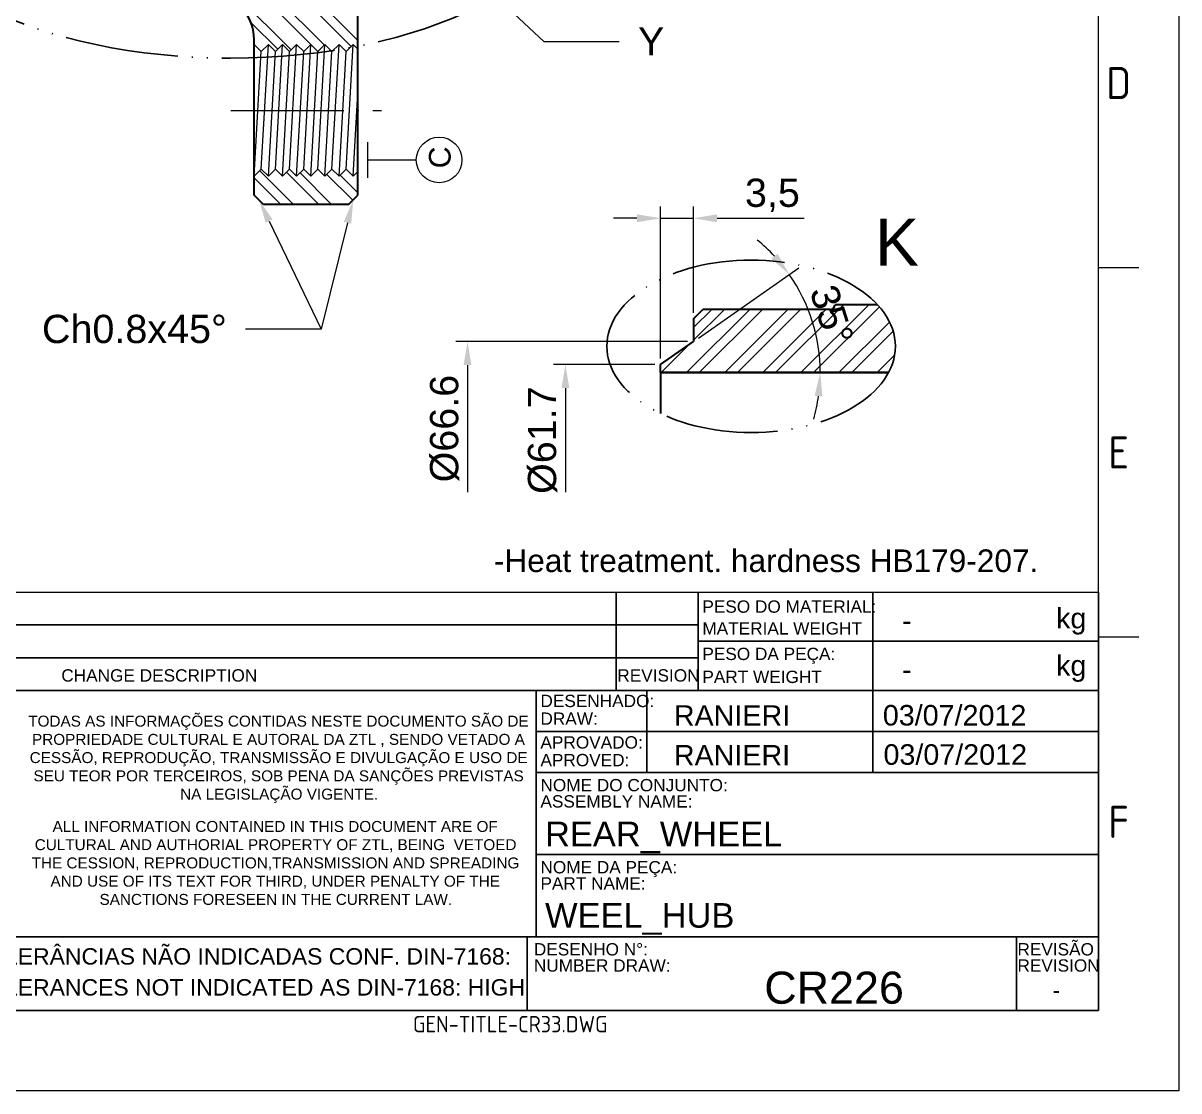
# Model space of a CAD drawing. Header units: millimetres. Extents: x 2471 to 2829, y 1129 to 1382.
# Drawn here: x 2706.2 to 2828.8, y 1128.7 to 1242 of the extents above; entities that cross this region are included whole.
import ezdxf
from ezdxf import colors
from ezdxf.entities.mleader import LeaderData, LeaderLine
from ezdxf.enums import TextEntityAlignment as Align
from ezdxf.math import Vec2, Vec3

# ---------------------------------------------------------------- set-up
doc = ezdxf.new("R2010")
doc.units = ezdxf.units.MM
for name, pattern in [('ACAD_ISO02W100', [15, 12, -3]), ('ACAD_ISO04W100', [30, 24, -3, 0, -3]), ('ACAD_ISO05W100', [33, 24, -3, 0, -3, 0, -3])]:
    doc.linetypes.add(name, pattern=pattern)
for name, color, linetype, lineweight in [('AM_0', 7, 'Continuous', 40), ('AM_4', 1, 'ACAD_ISO04W100', 25), ('AM_5', 3, 'Continuous', 25), ('AM_8', 40, 'ACAD_ISO02W100', 35), ('AM_BOR', 2, 'ACAD_ISO05W100', 35)]:
    doc.layers.add(name, color=color, linetype=linetype, lineweight=lineweight)
doc.styles.add('ACISOTS', font='isocp.shx', dxfattribs={"height": 1})
doc.styles.get("Standard").update_dxf_attribs({"font": 'arial.ttf'})
doc.dimstyles.new('ISO-25', dxfattribs={"dimtxt": 3, "dimasz": 2.5, "dimexe": 1.25, "dimexo": 0.625, "dimtad": 1, "dimtxsty": 'Standard', "dimcen": 2.5, "dimadec": 0, "dimazin": 0, "dimtfac": 1, "dimtmove": 0, "dimatfit": 3, "dimfxl": 1, "dimarcsym": 0})

# ---------------------------------------------------------------- blocks, each defined once
blk = doc.blocks.new('A3 ZTL')
for p, q in [((401.17, 9.78), (401.17, 280.82)), ((19.57, 9.78), (401.17, 9.78))]:
    blk.add_line(p, q)
at = {"layer": 'AM_BOR', "color": 135, "linetype": 'Continuous', "lineweight": 25}
for p, q in [((410.96, 290.61), (410.96, 0)), ((410.96, 0), (0, 0))]:
    blk.add_line(p, q, dxfattribs=at)
at = {"layer": 'AM_BOR', "color": 135, "lineweight": 25}
for p, q in [((406.07, 100.29), (401.17, 100.29)), ((406.07, 55.28), (401.17, 55.28))]:
    blk.add_line(p, q, dxfattribs=at)
at = {"layer": 'AM_BOR', "color": 135, "lineweight": 25, "style": 'ACISOTS'}
for s, p in [('D', (403.62, 122.8)), ('E', (403.62, 77.79)), ('F', (403.62, 32.78))]:
    blk.add_text(s, height=3.91, dxfattribs=at).set_placement(p, align=Align.MIDDLE)
blk = doc.blocks.new('*D26')
at = {"layer": 'AM_5', "color": 0, "lineweight": -2, "transparency": 16777216}
blk.add_line((2777.81, 1208.58), (2788.47, 1216.05), dxfattribs=at)
for start, end in [(42.8979, 50.7959), (0, 35), (344.2041, 352.1021)]:
    blk.add_arc((2772.58, 1204.92), 18.15, start, end, dxfattribs=at)
at = {"layer": 'AM_5', "color": 0, "transparency": 16777216}
for points in [[(2786.2, 1217.54), (2785.55, 1217.01), (2787.45, 1215.33)], [(2790.14, 1202.46), (2790.97, 1202.4), (2790.73, 1204.92)]]:
    blk.add_solid(points, dxfattribs=at)
at = {"layer": 'Defpoints', "color": 0, "transparency": 16777216}
for p in [(2777.29, 1208.22), (2790.35, 1208.59), (2773.79, 1205.77), (2773.79, 1204.92), (2797.98, 1204.92)]:
    blk.add_point(p, dxfattribs=at)
at = {"layer": 'AM_5', "color": 0, "transparency": 16777216, "insert": (2791.95, 1211.03), "char_height": 3, "attachment_point": 5, "rotation": 287.5}
blk.add_mtext('35°', dxfattribs=at)
blk = doc.blocks.new('*D27')
at = {"layer": 'AM_5', "color": 0, "lineweight": -2, "transparency": 16777216}
for p, q in [((2773.79, 1206.4), (2773.79, 1222.55)), ((2777.29, 1211.25), (2777.29, 1222.55)), ((2771.29, 1221.3), (2768.79, 1221.3)), ((2773.79, 1221.3), (2777.29, 1221.3)), ((2779.79, 1221.3), (2789.03, 1221.3))]:
    blk.add_line(p, q, dxfattribs=at)
at = {"layer": 'AM_5', "color": 0, "transparency": 16777216}
for points in [[(2771.29, 1221.72), (2771.29, 1220.88), (2773.79, 1221.3)], [(2779.79, 1221.72), (2779.79, 1220.88), (2777.29, 1221.3)]]:
    blk.add_solid(points, dxfattribs=at)
at = {"layer": 'Defpoints', "color": 0, "transparency": 16777216}
for p in [(2777.29, 1221.3), (2777.29, 1210.62), (2773.79, 1205.77)]:
    blk.add_point(p, dxfattribs=at)
at = {"layer": 'AM_5', "color": 0, "transparency": 16777216, "insert": (2785.66, 1223.73), "char_height": 3, "attachment_point": 5}
blk.add_mtext('3,5', dxfattribs=at)

msp = doc.modelspace()

# ---------------------------------------------------------------- hatches: boundary and pattern name
at = {"layer": 'AM_5'}
h = msp.add_hatch(dxfattribs=at)
h.set_pattern_fill('ANSI32', color=1, scale=0.3, angle=90)
h.paths.add_polyline_path([(2741.681, 1341.752), (2740.681, 1342.752), (2731.681, 1342.752), (2730.681, 1341.752), (2730.681, 1335.752), (2731.181, 1335.252), (2731.681, 1335.752), (2732.181, 1335.252), (2732.681, 1335.752), (2733.181, 1335.252), (2733.681, 1335.752), (2734.181, 1335.252), (2734.681, 1335.752), (2735.181, 1335.252), (2735.681, 1335.752), (2736.181, 1335.252), (2736.681, 1335.752), (2737.181, 1335.252), (2737.681, 1335.752), (2738.181, 1335.252), (2738.681, 1335.752), (2739.181, 1335.252), (2739.681, 1335.752), (2740.181, 1335.252), (2740.681, 1335.752), (2741.181, 1335.252), (2741.681, 1335.752)])
edge = h.paths.add_edge_path()
edge.add_line((2741.681, 1329.752), (2741.181, 1330.252))
edge.add_line((2741.181, 1330.252), (2740.681, 1329.752))
edge.add_line((2740.681, 1329.752), (2740.181, 1330.252))
edge.add_line((2740.181, 1330.252), (2739.681, 1329.752))
edge.add_line((2739.681, 1329.752), (2739.181, 1330.252))
edge.add_line((2739.181, 1330.252), (2738.681, 1329.752))
edge.add_line((2738.681, 1329.752), (2738.181, 1330.252))
edge.add_line((2738.181, 1330.252), (2737.681, 1329.752))
edge.add_line((2737.681, 1329.752), (2737.181, 1330.252))
edge.add_line((2737.181, 1330.252), (2736.681, 1329.752))
edge.add_line((2736.681, 1329.752), (2736.181, 1330.252))
edge.add_line((2736.181, 1330.252), (2735.681, 1329.752))
edge.add_line((2735.681, 1329.752), (2735.181, 1330.252))
edge.add_line((2735.181, 1330.252), (2734.681, 1329.752))
edge.add_line((2734.681, 1329.752), (2734.181, 1330.252))
edge.add_line((2734.181, 1330.252), (2733.681, 1329.752))
edge.add_line((2733.681, 1329.752), (2733.181, 1330.252))
edge.add_line((2733.181, 1330.252), (2732.681, 1329.752))
edge.add_line((2732.681, 1329.752), (2732.181, 1330.252))
edge.add_line((2732.181, 1330.252), (2731.681, 1329.752))
edge.add_line((2731.681, 1329.752), (2731.181, 1330.252))
edge.add_line((2731.181, 1330.252), (2730.681, 1329.752))
edge.add_line((2730.681, 1329.752), (2730.681, 1325.252))
edge.add_arc((2725.681, 1325.252), 5, -90, 0, ccw=False)
edge.add_line((2725.681, 1320.252), (2723.181, 1320.252))
edge.add_line((2723.181, 1320.252), (2722.181, 1319.252))
edge.add_line((2722.181, 1319.252), (2722.181, 1318.952))
edge.add_arc((2720.681, 1318.952), 1.5, -90, 0, ccw=False)
edge.add_line((2720.681, 1317.452), (2720.132, 1317.452))
edge.add_ellipse((2707.788, 1312.039), major_axis=(15.308, 0), ratio=0.5978502, start_angle=4.46533, end_angle=36.25682, ccw=False)
edge.add_line((2723.05, 1312.752), (2737.881, 1312.752))
edge.add_arc((2737.881, 1311.952), 0.8, 0, 90, ccw=False)
edge.add_line((2738.681, 1311.952), (2738.681, 1309.752))
edge.add_line((2738.681, 1309.752), (2739.681, 1308.752))
edge.add_line((2739.681, 1308.752), (2761.181, 1308.752))
edge.add_line((2761.181, 1308.752), (2761.681, 1309.252))
edge.add_line((2761.681, 1309.252), (2761.681, 1310.752))
edge.add_line((2761.681, 1310.752), (2761.181, 1311.252))
edge.add_line((2761.181, 1311.252), (2748.681, 1311.252))
edge.add_arc((2748.681, 1313.252), 2, 180, 270, ccw=False)
edge.add_line((2746.681, 1313.252), (2746.681, 1314.252))
edge.add_line((2746.681, 1314.252), (2745.681, 1315.252))
edge.add_line((2745.681, 1315.252), (2743.681, 1315.252))
edge.add_arc((2743.681, 1317.252), 2, 180, 270, ccw=False)
edge.add_line((2741.681, 1317.252), (2741.681, 1329.752))
edge = h.paths.add_edge_path()
edge.add_ellipse((2707.788, 1312.039), major_axis=(15.308, 0), ratio=0.5978502, start_angle=4.46533, end_angle=36.25682)
edge.add_line((2720.132, 1317.452), (2702.181, 1317.452))
edge.add_line((2702.181, 1317.452), (2701.681, 1316.952))
edge.add_line((2701.681, 1316.952), (2701.681, 1316.052))
edge.add_line((2701.681, 1316.052), (2698.181, 1313.602))
edge.add_line((2698.181, 1313.602), (2698.181, 1312.752))
edge.add_line((2698.181, 1312.752), (2723.05, 1312.752))
edge = h.paths.add_edge_path()
edge.add_line((2743.681, 1250.252), (2745.681, 1250.252))
edge.add_line((2745.681, 1250.252), (2746.681, 1251.252))
edge.add_line((2746.681, 1251.252), (2746.681, 1252.252))
edge.add_arc((2748.681, 1252.252), 2, 90, 180, ccw=False)
edge.add_line((2748.681, 1254.252), (2761.181, 1254.252))
edge.add_line((2761.181, 1254.252), (2761.681, 1254.752))
edge.add_line((2761.681, 1254.752), (2761.681, 1256.252))
edge.add_line((2761.681, 1256.252), (2761.181, 1256.752))
edge.add_line((2761.181, 1256.752), (2739.681, 1256.752))
edge.add_line((2739.681, 1256.752), (2738.681, 1255.752))
edge.add_line((2738.681, 1255.752), (2738.681, 1253.552))
edge.add_arc((2737.881, 1253.552), 0.8, -90, 0, ccw=False)
edge.add_line((2737.881, 1252.752), (2698.181, 1252.752))
edge.add_line((2698.181, 1252.752), (2698.181, 1251.901))
edge.add_line((2698.181, 1251.901), (2701.681, 1249.451))
edge.add_line((2701.681, 1249.451), (2701.681, 1248.552))
edge.add_line((2701.681, 1248.552), (2702.181, 1248.052))
edge.add_line((2702.181, 1248.052), (2720.681, 1248.052))
edge.add_arc((2720.681, 1246.552), 1.5, 0, 90, ccw=False)
edge.add_line((2722.181, 1246.552), (2722.181, 1246.252))
edge.add_line((2722.181, 1246.252), (2723.181, 1245.252))
edge.add_line((2723.181, 1245.252), (2725.681, 1245.252))
edge.add_arc((2725.681, 1240.252), 5, 0, 90, ccw=False)
edge.add_line((2730.681, 1240.252), (2730.681, 1239.752))
edge.add_line((2730.681, 1239.752), (2731.431, 1239.002))
edge.add_line((2731.431, 1239.002), (2732.181, 1239.752))
edge.add_line((2732.181, 1239.752), (2732.931, 1239.002))
edge.add_line((2732.931, 1239.002), (2733.681, 1239.752))
edge.add_line((2733.681, 1239.752), (2734.431, 1239.002))
edge.add_line((2734.431, 1239.002), (2735.181, 1239.752))
edge.add_line((2735.181, 1239.752), (2735.931, 1239.002))
edge.add_line((2735.931, 1239.002), (2736.681, 1239.752))
edge.add_line((2736.681, 1239.752), (2737.431, 1239.002))
edge.add_line((2737.431, 1239.002), (2738.181, 1239.752))
edge.add_line((2738.181, 1239.752), (2738.848, 1239.084))
edge.add_ellipse((2728.179, 1256.6), major_axis=(36.764, 0), ratio=0.4978842, start_angle=286.87099, end_angle=287.18746)
edge.add_line((2739.043, 1239.113), (2739.681, 1239.752))
edge.add_line((2739.681, 1239.752), (2740.14, 1239.292))
edge.add_ellipse((2728.179, 1256.6), major_axis=(36.764, 0), ratio=0.4978842, start_angle=288.98728, end_angle=290.15454)
edge.add_line((2740.846, 1239.417), (2741.181, 1239.752))
edge.add_line((2741.181, 1239.752), (2741.41, 1239.523))
edge.add_ellipse((2728.179, 1256.6), major_axis=(36.764, 0), ratio=0.4978842, start_angle=291.09335, end_angle=291.54662)
edge.add_line((2741.681, 1239.575), (2741.681, 1248.252))
edge.add_arc((2743.681, 1248.252), 2, 90, 180, ccw=False)
h.paths.add_polyline_path([(2741.681, 1226.252), (2741.181, 1225.752), (2740.431, 1226.502), (2739.681, 1225.752), (2738.931, 1226.502), (2738.181, 1225.752), (2737.431, 1226.502), (2736.681, 1225.752), (2735.931, 1226.502), (2735.181, 1225.752), (2734.431, 1226.502), (2733.681, 1225.752), (2732.931, 1226.502), (2732.181, 1225.752), (2731.431, 1226.502), (2730.681, 1225.752), (2730.681, 1223.752), (2731.681, 1222.752), (2740.681, 1222.752), (2741.681, 1223.752)])
h = msp.add_hatch(dxfattribs=at)
h.set_pattern_fill('ANSI32', color=1, scale=0.3)
h.set_pattern_definition([(45, (0, -7.7263), (-2.0205576, 2.0205576), []), (45, (1.347, -7.7263), (-2.0205576, 2.0205576), [])])
edge = h.paths.add_edge_path()
edge.add_line((2778.293, 1211.621), (2777.293, 1210.621))
edge.add_line((2777.293, 1210.621), (2777.293, 1208.221))
edge.add_line((2777.293, 1208.221), (2773.793, 1205.771))
edge.add_line((2773.793, 1205.771), (2773.793, 1204.921))
edge.add_line((2773.793, 1204.921), (2797.982, 1204.921))
edge.add_ellipse((2783.401, 1207.708), major_axis=(15.308, 0), ratio=0.5978502, start_angle=342.26741, end_angle=388.82524)
edge.add_line((2796.812, 1212.121), (2792.293, 1212.121))
edge.add_arc((2791.793, 1212.121), 0.5, -90, 0, ccw=False)
edge.add_line((2791.793, 1211.621), (2778.293, 1211.621))

# ---------------------------------------------------------------- linework, layer by layer
at = {"linetype": 'Continuous'}
msp.add_line((2666.932, 1181.625), (2820.263, 1181.625), dxfattribs=at)
at = {"layer": 'AM_0'}
for p, q in [((2741.681, 1223.752), (2741.681, 1248.252)), ((2730.681, 1223.752), (2730.681, 1240.252)), ((2731.681, 1222.752), (2730.681, 1223.752)), ((2740.681, 1222.752), (2731.681, 1222.752)), ((2740.681, 1222.752), (2741.681, 1223.752)), ((2777.293, 1210.621), (2778.293, 1211.621)), ((2791.793, 1211.621), (2778.293, 1211.621)), ((2792.293, 1212.121), (2792.293, 1212.121)), ((2796.812, 1212.121), (2792.293, 1212.121)), ((2777.293, 1210.621), (2777.293, 1208.221)), ((2773.793, 1205.771), (2777.293, 1208.221)), ((2777.293, 1208.921), (2777.293, 1208.921)), ((2773.793, 1204.921), (2773.793, 1205.771)), ((2773.793, 1204.921), (2797.982, 1204.921)), ((2797.982, 1204.921), (2773.793, 1204.921)), ((2773.793, 1204.921), (2773.793, 1200.583))]:
    msp.add_line(p, q, dxfattribs=at)
for centre, radius, start, end in [((2725.681, 1240.252), 5, 360, 90), ((2791.793, 1212.121), 0.5, 270, 0)]:
    msp.add_arc(centre, radius, start, end, dxfattribs=at)
at = {"layer": 'AM_4', "ltscale": 0.5}
msp.add_line((2728.181, 1232.752), (2744.181, 1232.752), dxfattribs=at)
at = {"layer": 'AM_5'}
for p, q in [((2730.681, 1239.752), (2731.431, 1239.002)), ((2730.681, 1225.752), (2731.431, 1239.002)), ((2732.181, 1239.752), (2731.431, 1239.002)), ((2731.431, 1226.502), (2732.181, 1239.752)), ((2732.181, 1239.752), (2732.931, 1239.002)), ((2732.181, 1225.752), (2732.931, 1239.002)), ((2733.681, 1239.752), (2732.931, 1239.002)), ((2732.931, 1226.502), (2733.681, 1239.752)), ((2733.681, 1239.752), (2734.431, 1239.002)), ((2733.681, 1225.752), (2734.431, 1239.002)), ((2735.181, 1239.752), (2734.431, 1239.002)), ((2734.431, 1226.502), (2735.181, 1239.752)), ((2735.181, 1239.752), (2735.931, 1239.002)), ((2735.181, 1225.752), (2735.931, 1239.002)), ((2736.681, 1239.752), (2735.931, 1239.002)), ((2735.931, 1226.502), (2736.681, 1239.752)), ((2736.681, 1239.752), (2737.431, 1239.002)), ((2736.681, 1225.752), (2737.431, 1239.002)), ((2738.181, 1239.752), (2737.431, 1239.002)), ((2737.431, 1226.502), (2738.181, 1239.752)), ((2738.181, 1239.752), (2738.931, 1239.002)), ((2738.181, 1225.752), (2738.931, 1239.002)), ((2739.681, 1239.752), (2738.931, 1239.002)), ((2738.931, 1226.502), (2739.681, 1239.752)), ((2739.681, 1239.752), (2740.431, 1239.002)), ((2739.681, 1225.752), (2740.431, 1239.002)), ((2741.181, 1239.752), (2740.431, 1239.002)), ((2740.431, 1226.502), (2741.181, 1239.752)), ((2741.181, 1239.752), (2741.681, 1239.252)), ((2741.181, 1225.752), (2741.681, 1234.585)), ((2742.727, 1225.589), (2742.727, 1229.394)), ((2730.681, 1225.752), (2731.431, 1226.502)), ((2732.181, 1225.752), (2731.431, 1226.502)), ((2732.181, 1225.752), (2732.931, 1226.502)), ((2733.681, 1225.752), (2732.931, 1226.502)), ((2733.681, 1225.752), (2734.431, 1226.502)), ((2735.181, 1225.752), (2734.431, 1226.502)), ((2735.181, 1225.752), (2735.931, 1226.502)), ((2736.681, 1225.752), (2735.931, 1226.502)), ((2736.681, 1225.752), (2737.431, 1226.502)), ((2738.181, 1225.752), (2737.431, 1226.502)), ((2738.181, 1225.752), (2738.931, 1226.502)), ((2739.681, 1225.752), (2738.931, 1226.502)), ((2739.681, 1225.752), (2740.431, 1226.502)), ((2741.181, 1225.752), (2740.431, 1226.502)), ((2742.727, 1227.492), (2747.879, 1227.492)), ((2741.181, 1225.752), (2741.681, 1226.252)), ((2776.668, 1208.221), (2752.063, 1208.221)), ((2753.313, 1205.721), (2753.313, 1192.223)), ((2773.168, 1205.771), (2762.448, 1205.771)), ((2763.698, 1203.271), (2763.698, 1192.223))]:
    msp.add_line(p, q, dxfattribs=at)
msp.add_circle((2750.299, 1227.492), 2.42, dxfattribs=at)
for points in [[(2752.896, 1205.721), (2753.73, 1205.721), (2753.313, 1208.221)], [(2763.281, 1203.271), (2764.114, 1203.271), (2763.698, 1205.771)]]:
    msp.add_solid(points, dxfattribs=at)
at = {"layer": 'AM_8', "color": 0, "linetype": 'Continuous'}
for p, q in [((2769.078, 1181.625), (2769.078, 1171.17)), ((2777.79, 1171.17), (2777.79, 1181.625)), ((2796.305, 1181.625), (2796.305, 1176.397)), ((2820.263, 1137.193), (2820.263, 1181.625)), ((2777.79, 1178.14), (2666.932, 1178.14)), ((2777.79, 1176.397), (2820.263, 1176.397)), ((2796.305, 1176.397), (2796.305, 1171.17)), ((2666.932, 1174.655), (2777.79, 1174.655)), ((2666.932, 1171.17), (2759.279, 1171.17)), ((2759.279, 1171.17), (2820.263, 1171.17)), ((2760.609, 1171.17), (2760.609, 1154.617)), ((2772.347, 1171.17), (2772.347, 1162.458)), ((2796.305, 1171.17), (2796.305, 1162.458)), ((2760.609, 1166.814), (2820.263, 1166.814)), ((2760.609, 1162.458), (2820.263, 1162.458)), ((2760.609, 1154.617), (2760.609, 1145.034)), ((2760.609, 1153.746), (2820.263, 1153.746)), ((2759.279, 1145.034), (2666.932, 1145.034)), ((2759.279, 1145.034), (2811.551, 1145.034)), ((2759.642, 1137.193), (2759.642, 1145.034)), ((2820.263, 1145.034), (2811.551, 1145.034)), ((2811.551, 1145.034), (2811.551, 1137.193)), ((2666.932, 1137.193), (2820.263, 1137.193))]:
    msp.add_line(p, q, dxfattribs=at)
at = {"layer": 'AM_BOR', "ltscale": 0.5}
for centre, major_axis, ratio in [((2728.179, 1256.6), (36.764, 0), 0.4978842), ((2783.401, 1207.708), (15.308, 0), 0.5978502)]:
    msp.add_ellipse(centre, major_axis=major_axis, ratio=ratio, dxfattribs=at)

# ---------------------------------------------------------------- block references
at = {"linetype": 'ByBlock', "lineweight": 0, "xscale": 0.8712000000000002, "yscale": 0.8712000000000002, "zscale": 0.8712000000000002}
msp.add_blockref('A3 ZTL', (2470.76, 1128.669), dxfattribs=at)

# ---------------------------------------------------------------- texts
at = {"insert": (2756.108, 1186.145), "char_height": 2.4, "width": 58.90199, "attachment_point": 1}
msp.add_mtext('-Heat treatment. hardness HB179-207.', dxfattribs=at)
at = {"color": 0, "linetype": 'Continuous', "char_height": 1.1616, "attachment_point": 1}
for s, width, insert in [('\\pi0.20327;TODAS AS INFORMAÇÕES CONTIDAS NESTE DOCUMENTO SÃO DE \\P\\pi0.6054;PROPRIEDADE CULTURAL E AUTORAL DA ZTL , SENDO VETADO A \\P\\pi0.35739;CESSÃO, REPRODUÇÃO, TRANSMISSÃO E DIVULGAÇÃO E USO DE \\P\\pi0.75753;SEU TEOR POR TERCEIROS, SOB PENA DA SANÇÕES PREVISTAS \\P\\pi16.32;NA LEGISLAÇÃO VIGENTE.', 53.38691, (2706.497, 1168.501)), ('\\pi3.4323;ALL INFORMATION CONTAINED IN THIS DOCUMENT ARE OF \\P\\pi1.5378;CULTURAL AND AUTHORIAL PROPERTY OF ZTL, BEING  VETOED \\P\\pi1.2093;THE CESSION, REPRODUCTION,TRANSMISSION AND SPREADING \\P\\pi3.2128;AND USE OF ITS TEXT FOR THIRD, UNDER PENALTY OF THE \\P\\pi8.4151;SANCTIONS FORESEEN IN THE CURRENT LAW.', 54.03302, (2705.851, 1157.321))]:
    msp.add_mtext_dynamic_manual_height_columns(s, width=width, gutter_width=12.5, heights=[0], dxfattribs=dict(at, insert=insert))
at = {"layer": 'AM_5', "insert": (2749.22, 1226.6), "char_height": 2.3, "attachment_point": 1, "rotation": 90}
msp.add_mtext_dynamic_manual_height_columns('C', width=18.23779, gutter_width=12.5, heights=[0], dxfattribs=at)
at = {"layer": 'AM_5', "insert": (2796.549, 1221.253), "char_height": 5, "attachment_point": 1}
msp.add_mtext_dynamic_manual_height_columns('K', width=12.46166, gutter_width=12.5, heights=[0], dxfattribs=at)
at = {"layer": 'AM_5', "char_height": 3, "attachment_point": 5, "rotation": 90}
for s, insert in [('%%C66.6', (2750.885, 1198.972)), ('%%C61.7', (2761.27, 1197.747))]:
    msp.add_mtext(s, dxfattribs=dict(at, insert=insert))
at = {"layer": 'AM_8', "color": 0, "linetype": 'Continuous'}
for s, height, p in [('PESO DO MATERIAL:', 1.3068, (2778.229, 1179.427)), ('kg', 2.178, (2815.761, 1177.757)), ('MATERIAL WEIGHT', 1.3068, (2778.229, 1177.113)), ('PESO DA PEÇA:', 1.3068, (2778.229, 1174.405)), ('kg', 2.178, (2815.761, 1172.732)), ('CHANGE DESCRIPTION', 1.3068, (2710.21, 1172.119)), ('REVISION', 1.3068, (2769.207, 1172.119)), ('PART WEIGHT', 1.3068, (2778.229, 1171.966)), ('DESENHADO:', 1.3068, (2761.048, 1169.411)), ('DRAW:', 1.3068, (2761.048, 1167.531)), ('APROVADO:', 1.3068, (2761.048, 1165.01)), ('APROVED:', 1.3068, (2761.048, 1163.13)), ('NOME DO CONJUNTO:', 1.3068, (2761.048, 1160.471)), ('ASSEMBLY NAME:', 1.3068, (2761.048, 1158.75)), ('NOME DA PEÇA:', 1.3068, (2761.048, 1151.759)), ('PART NAME:', 1.3068, (2761.048, 1150.038)), ('TOLERÂNCIAS NÃO INDICADAS CONF. DIN-7168:', 1.7424, (2700.856, 1142.076)), ('DESENHO N%%d:', 1.3068, (2760.353, 1143.047)), ('REVISÃO', 1.3068, (2811.66, 1143.047)), ('NUMBER DRAW:', 1.3068, (2760.353, 1141.326)), ('REVISION', 1.3068, (2811.66, 1141.326)), ('TOLERANCES NOT INDICATED AS DIN-7168: HIGH', 1.7424, (2700.856, 1138.787))]:
    msp.add_text(s, height=height, dxfattribs=at).set_placement(p)
for p in [(2799.407, 1178.599), (2799.407, 1173.416)]:
    msp.add_attdef('-', text='', height=2.178, dxfattribs=at).set_placement(p, align=Align.MIDDLE_LEFT)
for tag, p, height in [('RANIERI', (2775.204, 1167.428), 2.178), ('03/07/2012', (2797.376, 1167.454), 2.178), ('RANIERI', (2775.202, 1163.213), 2.178), ('03/07/2012', (2797.446, 1163.286), 2.178), ('REAR_WHEEL', (2761.54, 1154.639), 2.614), ('WEEL_HUB', (2761.54, 1145.993), 2.614), ('CR226', (2784.795, 1137.922), 3.407)]:
    msp.add_attdef(tag, p, '', height=height, dxfattribs=at)
msp.add_attdef('-', text='', height=1.704, dxfattribs=at).set_placement((2815.784, 1139.362), align=Align.MIDDLE_CENTER)
at = {"layer": 'AM_8', "color": 0, "linetype": 'Continuous', "style": 'ACISOTS'}
msp.add_attdef('GEN-TITLE-CR33.DWG', (2747.521, 1134.881), '', height=1.742, dxfattribs=at)

# ---------------------------------------------------------------- dimensions: what is measured, and where the dimension line sits
at = {"layer": 'AM_5'}
dim = msp.add_linear_dim(base=(2777.293, 1221.299), p1=(2773.793, 1205.771), p2=(2777.293, 1210.621), dimstyle='ISO-25', dxfattribs=at)
dim.commit()
dim.dimension.update_dxf_attribs({"geometry": '*D27', "text_midpoint": (2785.659, 1223.726)})
dim = msp.add_angular_dim_2l(base=(2790.355, 1208.591), line1=((2797.982, 1204.921), (2773.793, 1204.921)), line2=((2773.793, 1205.771), (2777.293, 1208.221)), dimstyle='ISO-25', dxfattribs=at)
dim.commit()
dim.dimension.update_dxf_attribs({"geometry": '*D26', "text_midpoint": (2791.948, 1211.027)})

# ---------------------------------------------------------------- leaders
ml = msp.add_multileader_mtext('Standard', dxfattribs=at)
ml.set_content('Y', color=256)
ml.set_leader_properties()
ml.build(insert=Vec2(0, 0))
ml.multileader.update_dxf_attribs({"arrow_head_size": 2.5})
ctx = ml.context
ctx.base_point, ctx.char_height, ctx.arrow_head_size, ctx.plane_origin = Vec3(2769.397, 1240.081), 3, 2.5, Vec3(2756.956, 1243.284)
notes = []
notes.append((ctx, [(1, (1, 1, 0), (2761.397, 1240.081), (1, 0), 8, [(0, [(2756.44, 1244.723)], 0, [])])]))
ctx.mtext.insert, ctx.mtext.flow_direction = Vec3(2771.397, 1241.581), 5
ml = msp.add_multileader_mtext('Standard', dxfattribs=at)
ml.set_content(' Ch0.8x45%%D', color=256)
ml.set_leader_properties()
ml.build(insert=Vec2(0, 0))
ml.multileader.update_dxf_attribs({"arrow_head_size": 2.5})
ctx = ml.context
ctx.base_point, ctx.char_height, ctx.arrow_head_size, ctx.plane_origin = Vec3(2705.269, 1209.526), 3, 2.5, Vec3(2731.181, 1223.252)
ctx.text_align_type = 2
notes.append((ctx, [(0, (1, 1, 0), (2737.771, 1209.526), (-1, 0), 8, [(0, [(2731.181, 1223.252)], 0, [])])]))
ctx.mtext.insert, ctx.mtext.alignment, ctx.mtext.flow_direction = Vec3(2727.771, 1211.052), 3, 5
ml = msp.add_multileader_mtext('Standard', dxfattribs=at)
ml.set_content('', color=256)
ml.set_leader_properties()
ml.build(insert=Vec2(0, 0))
ml.multileader.update_dxf_attribs({"arrow_head_size": 2.5})
ctx = ml.context
ctx.base_point, ctx.char_height, ctx.arrow_head_size, ctx.plane_origin = Vec3(2725.771, 1209.526), 3, 2.5, Vec3(2741.181, 1223.252)
ctx.text_align_type = 2
notes.append((ctx, [(0, (1, 1, 0), (2737.771, 1209.526), (-1, 0), 8, [(0, [(2741.181, 1223.252)], 0, [])])]))
ctx.mtext.insert, ctx.mtext.alignment, ctx.mtext.flow_direction = Vec3(2727.771, 1211.026), 3, 5
for ctx, leaders in notes:
    for number, flags, end, landing, length, lines in leaders:
        leader = LeaderData()
        leader.index, (leader.has_last_leader_line, leader.has_dogleg_vector, leader.attachment_direction) = number, flags
        leader.last_leader_point, leader.dogleg_vector, leader.dogleg_length = Vec3(end), Vec3(landing), length
        for number, points, colour, breaks in lines:
            line = LeaderLine()
            line.index, line.vertices, line.color, line.breaks = number, Vec3.list(points), colors.encode_raw_color(colour), breaks
            leader.lines.append(line)
        ctx.leaders.append(leader)

doc.saveas('drawing.dxf')
